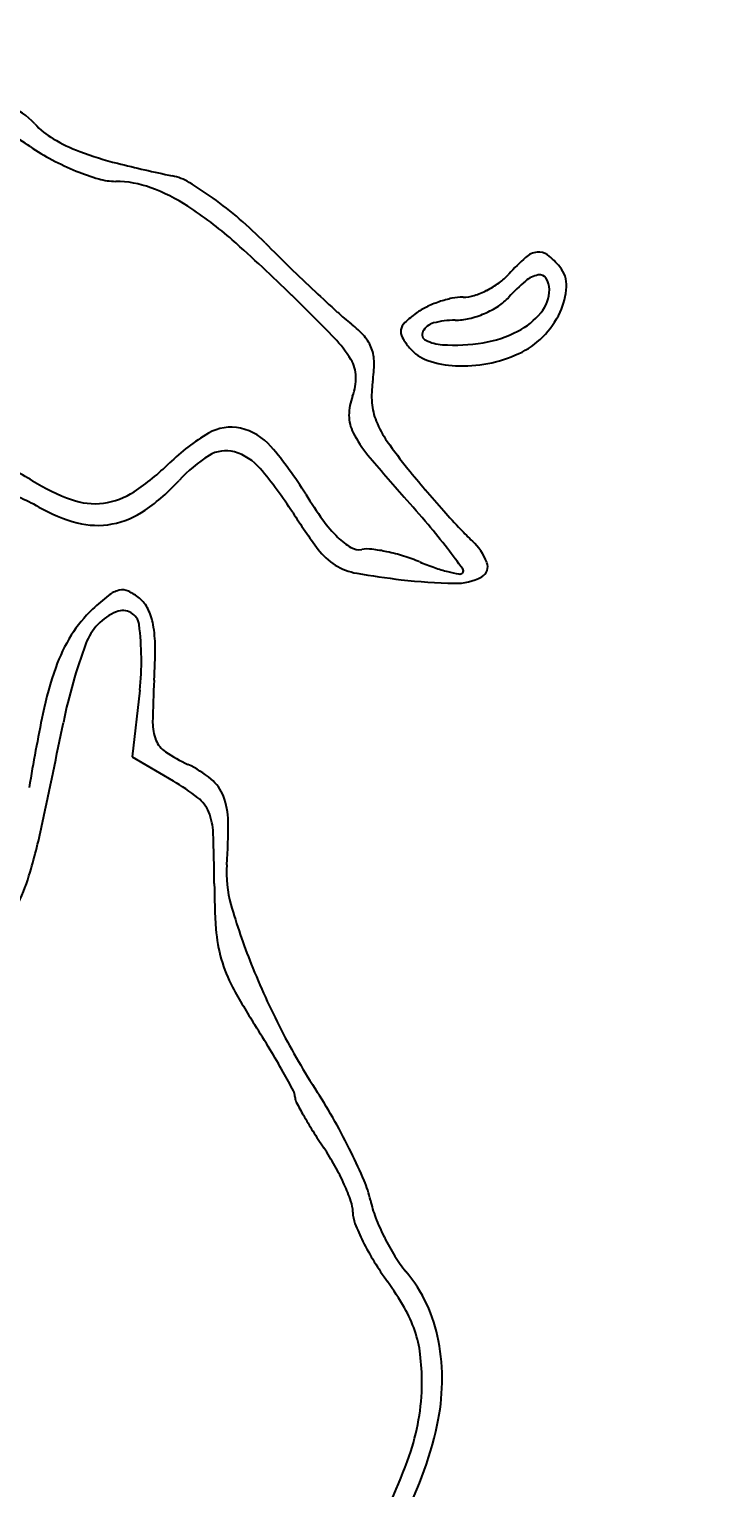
# Model space of a CAD drawing. Header units: millimetres. Extents: x 56222 to 3066687, y -650199 to -121287.
# Drawn here: x 135261.66 to 135265.5, y -182859.39 to -182851.11 of the extents above; entities that cross this region are included whole.
import ezdxf
from ezdxf import colors
from ezdxf.entities.mleader import LeaderData, LeaderLine
from ezdxf.math import Vec2, Vec3

# ---------------------------------------------------------------- set-up
doc = ezdxf.new("R2010")
doc.units = ezdxf.units.MM
doc.header["$MEASUREMENT"] = 0
doc.layers.add('Text', color=7, linetype='Continuous', lineweight=15)
doc.styles.add('style4', font='ARIALN.TTF')

msp = doc.modelspace()

# ---------------------------------------------------------------- linework, layer by layer
for p, q in [((135262.2903, -182854.8668), (135262.2476, -182855.2441)), ((135262.2476, -182855.2441), (135262.4796, -182855.381))]:
    msp.add_line(p, q)
for centre, radius, start, end in [((135261.4268, -182851.8948), 0.362, 42.14473, 71.39682), ((135262.0243, -182851.354), 0.4439, 222.14468, 239.67204), ((135259.8901, -182854.4058), 3.1702, 55.87811, 58.3729), ((135262.3028, -182850.878), 0.9954, 239.67203, 249.25592), ((135262.4099, -182850.687), 1.3218, 235.87809, 242.19919), ((135262.6333, -182850.0053), 1.9286, 249.25593, 255.90289), ((135262.4995, -182850.5171), 1.514, 242.19916, 247.90854), ((135264.0376, -182844.4132), 7.6943, 255.90294, 258.27948), ((135262.4266, -182850.6966), 1.3202, 247.90851, 253.80569), ((135262.1565, -182851.6267), 0.3517, 253.8057, 269.58109), ((135262.1496, -182852.5684), 0.59, 69.82456, 89.58102), ((135262.4114, -182852.2521), 0.3115, 59.30991, 78.2795), ((135261.6371, -182853.5567), 1.8285, 54.18735, 59.30989), ((135261.9873, -182853.0102), 1.0607, 57.09006, 69.82456), ((135261.4196, -182853.858), 2.2002, 49.20724, 54.18729), ((135261.4134, -182853.8969), 2.1169, 48.5183, 57.09011), ((135261.2104, -182854.1004), 2.5204, 44.70963, 49.20723), ((135256.7575, -182859.1628), 9.1459, 45.62687, 48.51832), ((135270.9445, -182844.4646), 11.1764, 224.70965, 225.72355), ((135264.5609, -182852.5014), 0.1223, 97.9049, 131.70446), ((135264.5549, -182852.4586), 0.079, 52.39648, 97.90499), ((135264.3325, -182852.7474), 0.4436, 39.69011, 52.39651), ((135270.9164, -182844.4933), 11.1363, 225.72361, 226.74026), ((135265.3081, -182853.34), 1.2455, 131.70441, 137.85536), ((135264.5485, -182852.5681), 0.1628, 357.05613, 39.69015), ((135264.0325, -182852.1474), 0.5035, 296.77358, 306.05294), ((135264.1138, -182852.2591), 0.3653, 306.05294, 317.85528), ((135265.1306, -182853.3105), 1.0061, 130.36668, 137.85532), ((135264.5796, -182852.6623), 0.1553, 100.59973, 130.36665), ((135264.5591, -182852.5525), 0.0436, 32.56214, 100.59972), ((135264.4964, -182852.5925), 0.1179, 359.99999, 32.56214), ((135254.3231, -182861.6511), 12.6271, 44.07549, 45.62681), ((135270.0915, -182845.3699), 9.9326, 226.74029, 227.73471), ((135264.1898, -182853.2502), 0.6215, 101.9198, 108.93382), ((135264.1246, -182852.9414), 0.3059, 89.99994, 101.91976), ((135264.1246, -182852.4233), 0.2121, 269.99998, 287.20833), ((135264.0497, -182852.1815), 0.4652, 287.20829, 296.77365), ((135264.1618, -182852.4338), 0.3005, 302.97271, 317.8553), ((135264.4103, -182852.5925), 0.204, 320.20474, 360), ((135264.3276, -182852.5567), 0.3841, 334.58503, 357.05612), ((135264.4128, -182851.6184), 1.4891, 227.73468, 231.7727), ((135264.2517, -182853.2646), 0.6663, 126.17492, 133.36387), ((135264.0817, -182853.0322), 0.3784, 115.88787, 126.17495), ((135264.1952, -182853.266), 0.6382, 108.93372, 115.88798), ((135264.0324, -182852.231), 0.5413, 283.6047, 293.25059), ((135264.0365, -182852.2407), 0.5307, 293.25058, 302.97265), ((135264.2392, -182852.4499), 0.4267, 297.27976, 320.20473), ((135264.2155, -182852.5034), 0.5082, 315.26256, 334.58514), ((135263.1504, -182853.221), 0.551, 41.23203, 51.77274), ((135263.8334, -182852.8323), 0.0624, 169.26629, 209.89236), ((135263.8455, -182852.8346), 0.0748, 133.3638, 169.26622), ((135263.982, -182852.8757), 0.0966, 104.59389, 152.62951), ((135264.0792, -182853.2492), 0.4826, 90.00003, 104.5939), ((135264.0792, -182852.4246), 0.342, 269.99998, 283.60478), ((135262.9069, -182853.3399), 0.6789, 31.0487, 44.0754), ((135263.401, -182853.0014), 0.2178, 20.15181, 41.23201), ((135264.1513, -182852.6495), 0.4291, 209.89238, 219.69018), ((135263.9283, -182852.8479), 0.0362, 152.62957, 244.26563), ((135264.0243, -182852.6488), 0.2571, 244.26565, 266.23521), ((135264.0739, -182851.8949), 1.0127, 266.23522, 279.32383), ((135264.1304, -182852.2389), 0.6641, 279.32386, 297.27973), ((135264.2486, -182852.5362), 0.4616, 294.49541, 315.26265), ((135263.3836, -182853.0077), 0.2363, 0.11646, 20.15179), ((135263.9987, -182852.7761), 0.2309, 219.69009, 251.25671), ((135264.1151, -182852.2432), 0.7836, 280.97427, 294.49549), ((135263.3207, -182853.0908), 0.1959, 1.26189, 31.04864), ((135262.9092, -182853.0087), 0.7107, 351.30119, 0.11649), ((135264.1133, -182852.4386), 0.5873, 251.25665, 266.9782), ((135264.1218, -182852.2778), 0.7483, 266.97816, 280.97436), ((135263.2244, -182853.0929), 0.2922, 339.18325, 1.26181), ((135264.121, -182853.1941), 0.5152, 171.30128, 184.52374), ((135263.7862, -182853.3065), 0.3088, 159.18316, 180.00086), ((135263.9601, -182853.2068), 0.3538, 184.52382, 202.04663), ((135263.6948, -182853.3065), 0.2174, 180.00084, 207.08112), ((135262.8068, -182853.6219), 0.2486, 77.19823, 120.57396), ((135262.7906, -182853.6934), 0.3218, 40.68454, 77.19825), ((135264.1701, -182853.1218), 0.5804, 202.04672, 214.95692), ((135263.2764, -182854.4167), 1.1717, 120.57394, 134.31805), ((135261.4279, -182854.8648), 2.1188, 31.60425, 40.68454), ((135264.1026, -182853.098), 0.6754, 207.08104, 219.92681), ((135265.9126, -182851.9037), 2.7064, 214.95689, 219.07624), ((135263.1143, -182854.2249), 0.8137, 121.97704, 137.59275), ((135262.7788, -182853.6875), 0.1802, 74.22657, 121.97707), ((135262.7474, -182853.7987), 0.2958, 39.98722, 74.2266), ((135271.4264, -182846.9686), 10.2257, 219.92678, 221.69375), ((135261.1162, -182854.5941), 1.0773, 58.28254, 65.30618), ((135261.4886, -182852.5859), 1.3872, 303.72011, 314.318), ((135261.0623, -182855.2119), 2.495, 32.85983, 39.98718), ((135268.7571, -182849.594), 6.3706, 219.07621, 220.46183), ((135262.3139, -182852.6561), 1.201, 238.28248, 250.00756), ((135261.6697, -182852.9055), 1.1427, 304.80198, 317.59268), ((135269.4117, -182849.0356), 7.231, 220.46183, 221.72187), ((135261.279, -182854.5893), 0.8797, 60.07837, 68.45999), ((135262.0355, -182853.4214), 0.3865, 250.0075, 277.29861), ((135262.0329, -182853.4014), 0.4067, 277.29861, 303.7201), ((135265.3058, -182852.4787), 2.4343, 211.6042, 215.71645), ((135258.1193, -182858.8221), 7.5952, 40.13445, 41.69379), ((135262.1598, -182853.0589), 0.8859, 240.07842, 255.36058), ((135262.0422, -182853.4413), 0.4901, 280.72609, 304.80197), ((135266.527, -182851.6821), 4.0106, 212.85978, 216.4847), ((135268.8327, -182849.5519), 6.4552, 221.72186, 222.98442), ((135262.0496, -182853.4807), 0.45, 255.36058, 280.72608), ((135263.9571, -182853.4484), 0.7733, 215.71639, 225.38264), ((135260.9553, -182856.4311), 3.8858, 37.55975, 40.13452), ((135265.0938, -182853.0366), 1.3442, 222.98442, 227.02679), ((135263.6869, -182853.7223), 0.3885, 225.38255, 239.17621), ((135263.5348, -182853.9772), 0.0916, 239.17631, 279.4832), ((135258.2565, -182858.5064), 7.2902, 36.41921, 37.55984), ((135263.9508, -182854.2634), 0.3326, 21.68888, 47.02676), ((135263.5816, -182853.8604), 0.3472, 216.4847, 238.26054), ((135263.5834, -182854.2684), 0.2036, 83.11492, 99.48325), ((135263.4948, -182855.0022), 0.9427, 77.86508, 83.11497), ((135263.4628, -182855.1509), 1.0948, 72.74777, 77.86504), ((135263.479, -182855.0989), 1.0403, 67.4307, 72.74771), ((135264.4765, -182852.6991), 1.5585, 247.4307, 250.75728), ((135264.1988, -182854.1648), 0.0656, 298.48074, 21.68888), ((135263.5825, -182853.8589), 0.349, 238.26049, 259.95888), ((135264.2316, -182850.1932), 4.0716, 259.95891, 263.54511), ((135264.2631, -182853.3103), 0.9111, 250.75731, 255.73003), ((135264.2566, -182853.3359), 0.8847, 255.72999, 259.81727), ((135264.0835, -182853.9521), 0.3076, 268.67957, 298.48074), ((135264.1044, -182854.1831), 0.0239, 259.81726, 315.00007), ((135264.1095, -182854.1882), 0.0167, 314.99986, 36.41908), ((135262.2077, -182854.4459), 0.1506, 103.31766, 128.4667), ((135262.1918, -182854.3785), 0.0814, 65.3202, 103.31761), ((135262.1074, -182854.5622), 0.2835, 50.30978, 65.32017), ((135264.1544, -182850.876), 3.3845, 263.54516, 268.67961), ((135263.0212, -182855.4697), 1.4583, 128.46677, 133.21179), ((135262.1667, -182854.4907), 0.1906, 26.16257, 50.30984), ((135262.5261, -182854.9428), 0.7352, 133.21181, 148.11152), ((135262.281, -182854.7125), 0.3162, 112.76983, 159.49158), ((135262.1945, -182854.5065), 0.0927, 7.65209, 112.76978), ((135262.0395, -182854.5532), 0.3323, 10.2379, 26.16268), ((135262.7066, -182855.0551), 0.9478, 148.11154, 160.42812), ((135260.7824, -182854.6962), 1.5175, 353.54518, 7.65212), ((135261.6702, -182854.6199), 0.7076, 359.98109, 10.23797), ((135264.7252, -182855.6268), 2.9257, 159.49159, 168.60255), ((135259.0607, -182854.619), 3.3171, 356.72097, 359.98111), ((135263.6568, -182855.3929), 1.9563, 160.42817, 168.41518), ((135268.1951, -182855.1423), 5.8322, 176.7209, 179.08461), ((135272.3216, -182857.1691), 10.8012, 168.4153, 170.6697), ((135210.4434, -182844.6841), 52.448, 347.96876, 348.60245), ((135262.6216, -182855.0533), 0.258, 179.08456, 201.81801), ((135262.5142, -182855.0963), 0.1424, 201.81812, 236.65428), ((135263.0234, -182854.3225), 1.0687, 236.65429, 244.54012), ((135262.2927, -182855.8573), 0.6312, 50.41556, 64.54008), ((135261.8001, -182856.5326), 1.3372, 52.15645, 59.45873), ((135262.5433, -182855.5541), 0.2378, 21.15469, 50.41558), ((135262.3875, -182855.6144), 0.4049, 0.49451, 21.15469), ((135262.501, -182855.6304), 0.1947, 21.87738, 52.15634), ((135257.8405, -182854.7856), 3.9865, 343.79486, 347.96874), ((135262.3509, -182855.6907), 0.3565, 2.26219, 21.87738), ((135259.8399, -182855.6364), 2.9526, 355.72241, 0.49446), ((135254.694, -182855.9932), 8.0194, 0.21613, 2.26222), ((135263.4273, -182855.9047), 0.6448, 175.72241, 196.00653), ((135260.4542, -182855.5452), 1.2647, 335.29836, 343.79487), ((135266.6374, -182855.9481), 3.9241, 180.21617, 184.00606), ((135266.2754, -182855.0877), 3.6078, 196.0065, 201.6774), ((135263.5549, -182856.164), 0.834, 184.00601, 195.96103), ((135263.5185, -182856.1744), 0.7962, 195.96098, 208.28464), ((135266.8339, -182854.8657), 4.2088, 201.67732, 207.25568), ((135265.7891, -182854.9526), 3.3747, 208.28469, 212.50026), ((135256.9378, -182860.5915), 7.1202, 31.16785, 32.50031), ((135266.7968, -182854.8848), 4.167, 207.25561, 212.87588), ((135259.3, -182859.1627), 4.3595, 29.2437, 31.16787), ((135257.6511, -182860.0859), 6.2493, 28.11934, 29.2437), ((135263.1022, -182857.1729), 0.0687, 359.99996, 28.11926), ((135263.2369, -182857.1729), 0.066, 180.00002, 207.36072), ((135265.3148, -182856.0977), 2.4057, 207.3607, 209.40496), ((135260.5974, -182858.8917), 3.2145, 29.41344, 32.8759), ((135265.1051, -182856.2158), 2.165, 209.40498, 212.14726), ((135266.039, -182855.6289), 3.2679, 212.14728, 214.16152), ((135260.3436, -182859.0348), 3.5059, 26.16919, 29.41352), ((135262.171, -182858.2538), 1.4066, 29.29739, 34.16153), ((135260.7208, -182858.8495), 3.0856, 22.89484, 26.16919), ((135262.2339, -182858.2185), 1.3345, 24.23735, 29.29735), ((135262.4161, -182858.1365), 1.1347, 19.09517, 24.23741), ((135262.9793, -182857.8957), 0.634, 12.30835, 22.8948), ((135263.3064, -182857.8283), 0.1926, 359.99997, 19.09521), ((135264.245, -182857.6195), 0.6615, 192.30837, 201.20788), ((135263.6741, -182857.8283), 0.1751, 180, 201.59458), ((135264.8735, -182857.3756), 1.3357, 201.20793, 206.46882), ((135264.7181, -182857.4151), 1.298, 201.59447, 206.52505), ((135264.9224, -182857.3131), 1.5264, 206.52509, 211.45749), ((135264.8878, -182857.3685), 1.3516, 206.46878, 211.71249), ((135265.1087, -182857.1991), 1.7447, 211.45754, 215.9194), ((135264.3636, -182857.6924), 0.7355, 211.71244, 219.98213), ((135263.1448, -182858.7145), 0.8552, 10.47599, 39.98215), ((135262.3119, -182859.2251), 1.7088, 29.99042, 35.91944), ((135263.1583, -182858.7366), 0.7315, 18.81313, 29.99046), ((135263.2145, -182858.7175), 0.6722, 7.05696, 18.81313), ((135262.8022, -182858.7778), 1.2035, 347.63385, 10.476), ((135262.6276, -182858.7901), 1.2635, 359.72647, 7.05691), ((135262.6222, -182858.7901), 1.269, 340.54746, 359.72645), ((135261.8418, -182858.5672), 2.1868, 331.50817, 347.63387), ((135260.7571, -182858.1314), 3.247, 331.03815, 340.54746)]:
    msp.add_arc(centre, radius, start, end)

# ---------------------------------------------------------------- leaders
at = {"layer": 'Text', "color": 1, "lineweight": 0, "ltscale": 20}
ml = msp.add_multileader_mtext('Standard', dxfattribs=at)
ml.set_content('frame_\\Pply+veneer\\Pfinish', color=1, style='style4')
ml.set_leader_properties()
ml.build(insert=Vec2(0, 0))
ml.multileader.update_dxf_attribs({"dogleg_length": 2.0246, "arrow_head_size": 2})
ctx = ml.context
ctx.base_point, ctx.char_height, ctx.arrow_head_size, ctx.landing_gap_size, ctx.plane_origin = Vec3(135313.369, -182845.3509), 3, 2, 0.4, Vec3(135249.0093, -182843.3509)
notes = []
notes.append((ctx, [(0, (1, 1, 0), (135311.3444, -182845.3509), (1, 0), 2.0246, [(0, [(135187.0188, -182845.5403)], 0, [])])]))
ctx.mtext.insert = Vec3(135313.769, -182843.8263)
for ctx, leaders in notes:
    for number, flags, end, landing, length, lines in leaders:
        leader = LeaderData()
        leader.index, (leader.has_last_leader_line, leader.has_dogleg_vector, leader.attachment_direction) = number, flags
        leader.last_leader_point, leader.dogleg_vector, leader.dogleg_length = Vec3(end), Vec3(landing), length
        for number, points, colour, breaks in lines:
            line = LeaderLine()
            line.index, line.vertices, line.color, line.breaks = number, Vec3.list(points), colors.encode_raw_color(colour), breaks
            leader.lines.append(line)
        ctx.leaders.append(leader)

doc.saveas('drawing.dxf')
